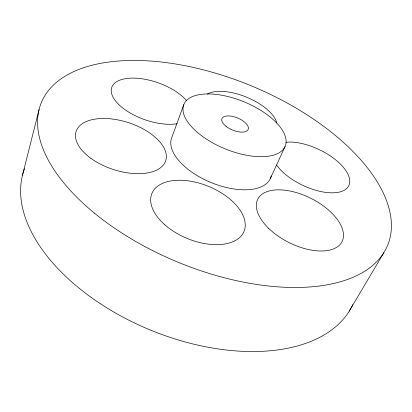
<?xml version="1.0" encoding="UTF-8"?>
<svg xmlns="http://www.w3.org/2000/svg" width="412" height="412" viewBox="0 0 412 412"><rect width="100%" height="100%" fill="white"/><g stroke="black" fill="none" stroke-linecap="round" stroke-linejoin="round"><path stroke-width="0.62" d="M22.475 175.275L39.099 109.479M183.829 104.56L171.737 137.644A53.369 26.713 22.4 0 0 213.303 183.443A53.369 26.713 22.4 0 0 271.189 175.914M270.308 178.571L285.042 146.564A54.796 25.338 22.4 0 0 218.339 94.693A54.796 25.338 22.4 0 0 200.242 134.698A54.796 25.338 22.4 0 0 285.042 146.564M349.232 311.158L383.84 252.685M352.77 304.607A177.68 103.191 22.4 0 1 149.803 329.801A177.68 103.191 22.4 0 1 24.488 168.771M177.016 123.77A41.947 19.622 19.2 0 1 119.016 104.782A41.947 19.622 19.2 0 1 129.564 78.213A41.947 19.622 19.2 0 1 186.306 100.379M207.37 94.09A39.593 17.773 22.4 0 1 246.834 97.278A39.593 17.773 22.4 0 1 276.787 122.889M285.995 142.258A41.988 19.658 25.6 0 1 342.362 166.165A41.988 19.658 25.6 0 1 331.439 192.826A41.988 19.658 25.6 0 1 276.627 165.124M94.502 213.2A187.269 95.491 22.4 0 0 387.084 246.603A187.269 95.491 22.4 0 0 161.885 62.094A187.269 95.491 22.4 0 0 94.502 213.2M164.888 224.854A49.826 28.15 22.4 0 0 243.786 231.971A49.826 28.15 22.4 0 0 185.199 180.502A49.826 28.15 22.4 0 0 164.888 224.854M90.882 158.306A47.133 24.617 18.1 0 0 165.48 161.35A47.133 24.617 18.1 0 0 106.378 118.527A47.133 24.617 18.1 0 0 90.882 158.306M226.111 126.371A14.183 6.546 22.4 0 0 248.122 129.574A14.183 6.546 22.4 0 0 230.993 116.117A14.183 6.546 22.4 0 0 226.111 126.371M268.583 228.279A47.179 24.674 26.7 0 0 341.8 242.102A47.179 24.674 26.7 0 0 289.327 190.885A47.179 24.674 26.7 0 0 268.583 228.279"/></g></svg>
